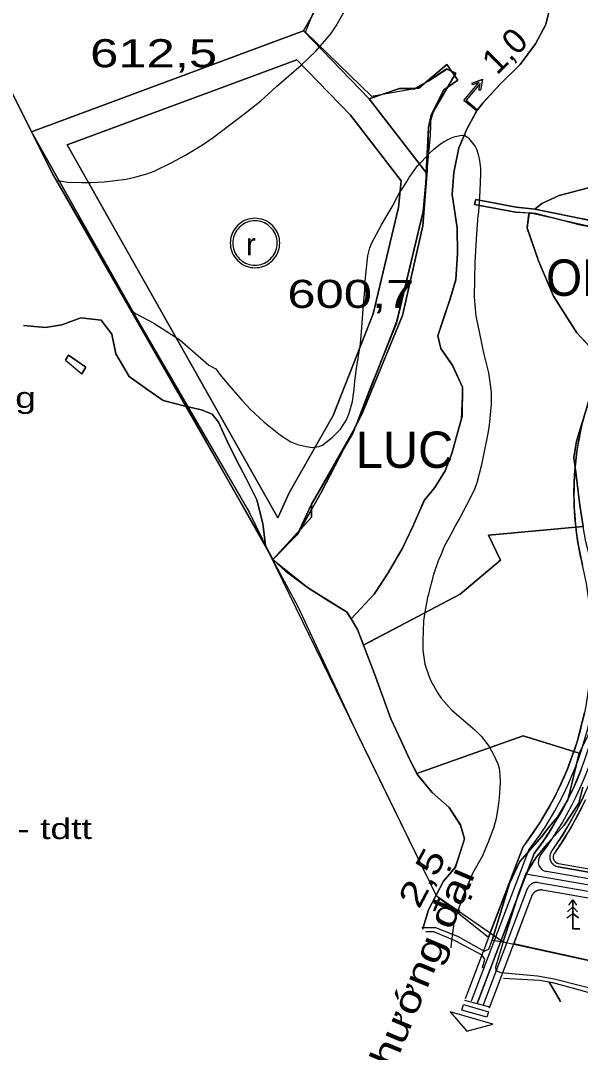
# Model space of a CAD drawing. Header units: metres. Extents: x 532950 to 537618, y 1849954 to 1853119.
# Drawn here: x 533854 to 534192, y 1850342 to 1850966 of the extents above; entities that cross this region are included whole.
import ezdxf

# ---------------------------------------------------------------- set-up
doc = ezdxf.new("R2010")
doc.units = ezdxf.units.M
doc.header["$LTSCALE"] = 3.1
for name, color, linetype, lineweight in [('11', 7, 'Continuous', 13), ('16', 7, 'Continuous', 13), ('17', 7, 'Continuous', 13), ('21', 7, 'Continuous', 13), ('31', 7, 'Continuous', 13), ('45', 7, 'Continuous', 13), ('46', 7, 'Continuous', 13), ('50', 7, 'Continuous', 13), ('52', 7, 'Continuous', 13), ('53', 7, 'Continuous', 13), ('54', 7, 'Continuous', 13), ('55', 7, 'Continuous', 13), ('58', 7, 'Continuous', 13), ('60', 7, 'Continuous', 13), ('63', 7, 'Continuous', 13), ('9', 7, 'Continuous', 13)]:
    doc.layers.add(name, color=color, linetype=linetype, lineweight=lineweight)
doc.layers.add('27', color=7, linetype='Continuous')

msp = doc.modelspace()

# ---------------------------------------------------------------- linework, layer by layer
at = {"layer": '11'}
for points in [[(534192.59, 1850512.19), (534190.15, 1850506.25), (534187.54, 1850500.38), (534184.74, 1850494.6), (534181.77, 1850488.91), (534178.63, 1850483.31), (534175.31, 1850477.8), (534171.83, 1850472.41), (534168.19, 1850467.12), (534164.39, 1850461.94), (534129.94, 1850371.29)], [(534644.88, 1850403.96), (534362.25, 1850414.19), (534159.5, 1850449.49)]]:
    msp.add_lwpolyline(points, dxfattribs=at)
at = {"layer": '17'}
for points in [[(534006.44, 1850639.96), (534021.35, 1850655.11), (534029.75, 1850673.42), (534056.52, 1850720.57), (534081.5, 1850783.98), (534097.25, 1850850.42), (534099.5, 1850873.42), (534064.73, 1850918.59), (534024.92, 1850959.63), (533860.46, 1850898.6)], [(534009.45, 1850665.15), (534016.38, 1850680.26), (534042.96, 1850727.05), (534067.15, 1850788.48), (534082.42, 1850852.89), (534083.99, 1850868.97), (534053.36, 1850908.77), (534020.96, 1850942.17), (533882.17, 1850890.65)]]:
    msp.add_lwpolyline(points, close=True, dxfattribs=at)
at = {"layer": '21'}
msp.add_lwpolyline([(533882.17, 1850890.65), (534020.96, 1850942.17), (534053.36, 1850908.77), (534083.99, 1850868.97), (534082.42, 1850852.89), (534067.15, 1850788.48), (534042.96, 1850727.05), (534016.38, 1850680.26), (534009.45, 1850665.15)], close=True, dxfattribs=at)
msp.add_lwpolyline([(533882.17, 1850890.65), (534020.96, 1850942.17), (534053.36, 1850908.77), (534083.99, 1850868.97), (534082.42, 1850852.89), (534067.15, 1850788.48), (534042.96, 1850727.05), (534016.38, 1850680.26), (534009.45, 1850665.15)], close=True, dxfattribs=at)
at = {"layer": '31'}
for points in [[(534195.54, 1850494.5), (534186.79, 1850477.94), (534176.66, 1850462.2), (534176.47, 1850461.9), (534176.3, 1850461.6), (534176.17, 1850461.27), (534176.06, 1850460.94), (534175.99, 1850460.6), (534175.94, 1850460.25), (534175.92, 1850459.9), (534175.94, 1850459.55), (534175.98, 1850459.2), (534176.06, 1850458.86), (534176.16, 1850458.53), (534176.3, 1850458.21), (534176.46, 1850457.89), (534176.65, 1850457.6), (534176.86, 1850457.32), (534177.1, 1850457.06), (534177.35, 1850456.83), (534177.63, 1850456.61), (534177.93, 1850456.43), (534178.24, 1850456.27), (534178.56, 1850456.13), (534178.9, 1850456.03), (534179.24, 1850455.95), (534363.26, 1850423.91)], [(534193.27, 1850489.86), (534190.27, 1850484.13), (534187.11, 1850478.5), (534183.79, 1850472.97), (534180.3, 1850467.53), (534176.66, 1850462.2), (534176.5, 1850461.97), (534176.37, 1850461.73), (534176.25, 1850461.47), (534176.15, 1850461.22), (534176.07, 1850460.95), (534176, 1850460.68), (534175.96, 1850460.41), (534175.93, 1850460.13), (534175.92, 1850459.85), (534175.94, 1850459.58), (534175.97, 1850459.3), (534176.02, 1850459.03), (534176.09, 1850458.76), (534176.18, 1850458.49), (534176.28, 1850458.24), (534176.41, 1850457.99), (534176.55, 1850457.75), (534176.7, 1850457.52), (534176.88, 1850457.3), (534177.06, 1850457.1), (534177.26, 1850456.91), (534177.48, 1850456.73), (534177.7, 1850456.57), (534177.94, 1850456.42), (534178.18, 1850456.29), (534178.44, 1850456.18), (534178.7, 1850456.09), (534178.97, 1850456.01), (534179.24, 1850455.95), (534363.26, 1850423.91)]]:
    msp.add_lwpolyline(points, dxfattribs=at)
at = {"layer": '45'}
msp.add_lwpolyline([(534043.53, 1850992.19), (534024.93, 1850959.61), (534064.74, 1850918.57), (534083.03, 1850924.82), (534091.86, 1850924.5), (534100.76, 1850929.47), (534111.54, 1850936.6), (534117.13, 1850934.01), (534103.45, 1850910.74), (534100.6, 1850900.95), (534099.84, 1850875.35), (534097.12, 1850841.74), (534084.92, 1850787.39), (534060.51, 1850728.15), (534035.59, 1850680.48), (534021.36, 1850655.09), (534006.45, 1850639.94), (534013.83, 1850632.94), (534027.36, 1850622.85), (534040.15, 1850614.84), (534051.08, 1850608.28), (534053.74, 1850603.98), (534067.65, 1850618.85), (534076.16, 1850631.75), (534084.78, 1850646.71), (534091.1, 1850659.81), (534098.04, 1850675.65), (534104.43, 1850683.33), (534110.63, 1850693.52), (534114.63, 1850703.92), (534120.94, 1850726.67), (534121.17, 1850744.08), (534115.16, 1850757.32), (534108.08, 1850767.53), (534106.28, 1850775.15), (534109.39, 1850784.95), (534113.56, 1850796.94), (534117.19, 1850809.34), (534118.02, 1850824.77), (534117.98, 1850840.45), (534114.83, 1850860.69), (534115.94, 1850873.98), (534119, 1850888.97), (534123.94, 1850900.57), (534129.92, 1850911.58), (534129.6, 1850911.2), (534121.93, 1850917.62), (534131.01, 1850928.46), (534127.23, 1850927.08), (534126.89, 1850928.02), (534133.22, 1850930.34), (534132.05, 1850923.7), (534131.07, 1850923.87), (534131.75, 1850927.79), (534123.34, 1850917.74), (534130.22, 1850911.97), (534133.34, 1850915.99), (534143.86, 1850927.33), (534155.99, 1850939.35), (534165.17, 1850951.73), (534171.53, 1850963.51), (534173.38, 1850970.86)], dxfattribs=at)
at = {"layer": '46'}
for points in [[(533635.8, 1851349.93), (533873.15, 1850873.11), (534002.03, 1850648.31), (534006.32, 1850639.83), (534013.89, 1850647.54), (534029.75, 1850665.42), (534029.75, 1850673.42), (534048.85, 1850705.9), (534056.52, 1850720.57), (534065.25, 1850743.42), (534081.25, 1850782.92), (534097.25, 1850850.42), (534098.91, 1850867.44), (534100.59, 1850900.97), (534102.25, 1850908.92), (534109.75, 1850923.92), (534118.25, 1850929.92), (534111.58, 1850939.36), (534094.75, 1850924.92), (534083.02, 1850924.84), (534064.73, 1850918.59), (534024.92, 1850959.63), (534043.52, 1850992.21)], [(534173.36, 1850970.92), (534171.51, 1850963.56), (534165.16, 1850951.75), (534155.97, 1850939.4), (534143.84, 1850927.38), (534133.32, 1850916.04), (534130.22, 1850912.01), (534129.59, 1850911.22), (534123.93, 1850900.59), (534118.98, 1850889.02), (534115.92, 1850874.03), (534114.82, 1850860.71), (534117.97, 1850840.47), (534118, 1850824.82), (534117.18, 1850809.36), (534113.54, 1850796.99), (534106.26, 1850775.2), (534108.07, 1850767.55), (534115.14, 1850757.37), (534121.15, 1850744.13), (534120.4, 1850724.79), (534114.61, 1850703.97), (534110.62, 1850693.54), (534104.41, 1850683.38), (534098.03, 1850675.67), (534091.08, 1850659.86), (534084.77, 1850646.73), (534076.15, 1850631.77), (534067.64, 1850618.87), (534053.73, 1850604), (534051.07, 1850608.3), (534027.35, 1850622.87), (534006.32, 1850639.83), (534021.58, 1850611.37), (534057.92, 1850533.52), (534105.11, 1850436.67), (534136.88, 1850411.37), (534157.54, 1850465.75), (534167.88, 1850480.54), (534176.85, 1850496.19), (534184.4, 1850512.58), (534190.46, 1850529.58), (534194.97, 1850547.05)], [(534206.73, 1850759.29), (534190.28, 1850776.96), (534176.11, 1850799.27), (534167, 1850820.54), (534160.26, 1850840.41), (534161.34, 1850849.46), (534153.11, 1850850.04), (534128.41, 1850854.62), (534129.16, 1850857.69), (534153.63, 1850853.11), (534164.81, 1850851.83), (534169.03, 1850855.28), (534179.48, 1850860.03), (534194.7, 1850864.05)], [(534193.66, 1850636.54), (534190.71, 1850651.29), (534188.99, 1850666.23), (534188.51, 1850681.26), (534189.28, 1850696.27), (534191.28, 1850711.18), (534194.51, 1850725.86)], [(534361.44, 1850406.46), (534169.5, 1850439.89), (534168.98, 1850439.95), (534168.47, 1850439.97), (534167.95, 1850439.95), (534167.44, 1850439.89), (534166.93, 1850439.77), (534166.44, 1850439.62), (534165.96, 1850439.43), (534165.5, 1850439.19), (534165.06, 1850438.91), (534164.65, 1850438.6), (534164.26, 1850438.26), (534163.91, 1850437.88), (534163.59, 1850437.47), (534163.31, 1850437.04), (534163.06, 1850436.58), (534162.86, 1850436.11), (534152.05, 1850407.66), (534298.25, 1850375.42)]]:
    msp.add_lwpolyline(points, dxfattribs=at)
for points in [[(534006.44, 1850639.96), (534021.35, 1850655.11), (534029.75, 1850673.42), (534056.52, 1850720.57), (534081.5, 1850783.98), (534097.25, 1850850.42), (534099.5, 1850873.42), (534064.73, 1850918.59), (534024.92, 1850959.63), (533860.46, 1850898.6)], [(534099.23, 1850873.76), (534100.59, 1850900.97), (534102.25, 1850908.92), (534109.75, 1850923.92), (534118.25, 1850929.92), (534111.58, 1850939.36), (534094.75, 1850924.92), (534083.02, 1850924.84), (534064.73, 1850918.59)], [(533982.52, 1850682.34), (533860.46, 1850898.6), (533873.15, 1850873.11)], [(534075.2, 1850768), (534081.25, 1850782.92), (534081.5, 1850783.98)], [(534029.75, 1850673.42), (534048.85, 1850705.9), (534056.52, 1850720.57)], [(534006.32, 1850639.83), (534013.89, 1850647.54), (534006.44, 1850639.96), (534004.64, 1850643.15)]]:
    msp.add_lwpolyline(points, close=True, dxfattribs=at)
at = {"layer": '50'}
for points in [[(534243.34, 1850837.84), (534247.07, 1850845.85), (534260.77, 1850866.06), (534242.91, 1850867.77), (534220.97, 1850867.12), (534201.08, 1850865.74), (534179.49, 1850860), (534169.03, 1850855.28), (534164.81, 1850851.83), (534164.82, 1850851.8), (534198.59, 1850844.92), (534228.59, 1850839.92)], [(534206.77, 1850759.37), (534241.53, 1850833.96), (534207.52, 1850839.55), (534203.66, 1850840.08), (534192.21, 1850842.35), (534165.18, 1850849.21), (534161.37, 1850849.67), (534160.25, 1850840.45), (534167, 1850820.54), (534176.12, 1850799.24), (534190.28, 1850776.96)]]:
    msp.add_lwpolyline(points, close=True, dxfattribs=at)
at = {"layer": '52'}
for p, q in [((534161.07, 1850463.78), (534126.43, 1850372.62)), ((534362.64, 1850417.93), (534171.88, 1850451.14))]:
    msp.add_line(p, q, dxfattribs=at)
msp.add_lwpolyline([(534361.86, 1850410.45), (534166.93, 1850444.39), (534166.65, 1850444.44), (534166.36, 1850444.46), (534166.08, 1850444.48), (534165.79, 1850444.48), (534165.51, 1850444.47), (534165.22, 1850444.44), (534164.94, 1850444.4), (534164.66, 1850444.35), (534164.38, 1850444.29), (534164.11, 1850444.21), (534163.84, 1850444.12), (534163.57, 1850444.01), (534163.31, 1850443.89), (534163.06, 1850443.76), (534162.81, 1850443.62), (534162.57, 1850443.47), (534162.34, 1850443.31), (534162.11, 1850443.13), (534161.89, 1850442.95), (534161.69, 1850442.75), (534161.49, 1850442.54), (534161.3, 1850442.33), (534161.12, 1850442.11), (534160.95, 1850441.87), (534160.8, 1850441.64), (534160.65, 1850441.39), (534160.52, 1850441.14), (534160.4, 1850440.88), (534160.29, 1850440.61), (534133.44, 1850369.96)], dxfattribs=at)
for centre, radius, start, end in [((533997.06, 1850588.9), 206.29, 322.66185, 13.62178), ((533997.06, 1850588.9), 213.79, 323.13992, 13.62178), ((534172.91, 1850457.05), 6, 143.13992, 260.12184)]:
    msp.add_arc(centre, radius, start, end, dxfattribs=at)
at = {"layer": '53'}
for p, q in [((534157.54, 1850465.75), (534122.69, 1850374.04)), ((534363.06, 1850421.91), (534178.89, 1850453.98))]:
    msp.add_line(p, q, dxfattribs=at)
msp.add_lwpolyline([(533860.46, 1850898.6), (534024.92, 1850959.63), (534064.73, 1850918.59), (534099.5, 1850873.42), (534097.25, 1850850.42), (534081.5, 1850783.98), (534056.52, 1850720.57), (534029.75, 1850673.42), (534021.35, 1850655.11), (534006.44, 1850639.96)], close=True, dxfattribs=at)
for points in [[(534361.44, 1850406.46), (534169.5, 1850439.89), (534169.22, 1850439.93), (534168.93, 1850439.96), (534168.65, 1850439.97), (534168.36, 1850439.97), (534168.08, 1850439.96), (534167.79, 1850439.94), (534167.51, 1850439.9), (534167.23, 1850439.84), (534166.95, 1850439.78), (534166.68, 1850439.7), (534166.4, 1850439.61), (534166.14, 1850439.5), (534165.88, 1850439.39), (534165.62, 1850439.26), (534165.38, 1850439.12), (534165.14, 1850438.96), (534164.9, 1850438.8), (534164.68, 1850438.62), (534164.46, 1850438.44), (534164.25, 1850438.24), (534164.05, 1850438.04), (534163.86, 1850437.82), (534163.69, 1850437.6), (534163.52, 1850437.37), (534163.36, 1850437.13), (534163.22, 1850436.88), (534163.09, 1850436.63), (534162.97, 1850436.37), (534162.86, 1850436.11), (534137.18, 1850368.54)], [(534361.44, 1850406.46), (534169.5, 1850439.89), (534169.22, 1850439.93), (534168.93, 1850439.96), (534168.65, 1850439.97), (534168.36, 1850439.97), (534168.08, 1850439.96), (534167.79, 1850439.94), (534167.51, 1850439.9), (534167.23, 1850439.84), (534166.95, 1850439.78), (534166.68, 1850439.7), (534166.4, 1850439.61), (534166.14, 1850439.5), (534165.88, 1850439.39), (534165.62, 1850439.26), (534165.38, 1850439.12), (534165.14, 1850438.96), (534164.9, 1850438.8), (534164.68, 1850438.62), (534164.46, 1850438.44), (534164.25, 1850438.24), (534164.05, 1850438.04), (534163.86, 1850437.82), (534163.69, 1850437.6), (534163.52, 1850437.37), (534163.36, 1850437.13), (534163.22, 1850436.88), (534163.09, 1850436.63), (534162.97, 1850436.37), (534162.86, 1850436.11), (534152.05, 1850407.66), (534298.25, 1850375.42)]]:
    msp.add_lwpolyline(points, dxfattribs=at)
for centre, radius, start, end in [((534371.5, 1850679.64), 182.99, 155.01581, 193.62178), ((533997.06, 1850588.9), 202.29, 322.49806, 13.62178), ((533997.06, 1850588.9), 217.79, 324.79849, 13.62178), ((534179.92, 1850459.89), 6, 144.79849, 260.12184)]:
    msp.add_arc(centre, radius, start, end, dxfattribs=at)
at = {"layer": '54'}
msp.add_line((534129.94, 1850371.29), (534164.39, 1850461.94), dxfattribs=at)
msp.add_arc((533997.06, 1850588.9), 210.04, 322.81111, 13.62178, dxfattribs=at)
at = {"layer": '55'}
for p, q in [((534187.75, 1850434.09), (534187.75, 1850416.42)), ((534184.27, 1850423.02), (534187.75, 1850425.8)), ((534184.69, 1850426.65), (534187.75, 1850429.84)), ((534190.73, 1850426.71), (534187.75, 1850429.84)), ((534191.16, 1850423.03), (534187.75, 1850425.8)), ((534187.75, 1850416.42), (534191.95, 1850416.42))]:
    msp.add_line(p, q, dxfattribs=at)
for points in [[(533855.62, 1850781.46), (533868.91, 1850780.32), (533878.82, 1850781.81), (533890.44, 1850786.04), (533902.63, 1850784.68), (533909.11, 1850776.24), (533911.57, 1850764.28), (533919.54, 1850750.61), (533930.78, 1850742.53), (533940.12, 1850736.12), (533954.3, 1850732.38), (533963.21, 1850730.37), (533969.68, 1850727.7), (533973.52, 1850723.01), (533978.82, 1850711.41), (533984.31, 1850700.31), (533990.13, 1850689.38), (533996.86, 1850676.04), (534000.36, 1850661.57), (534002.03, 1850648.31), (534006.44, 1850639.96), (534021.35, 1850655.11), (534035.58, 1850680.5), (534060.5, 1850728.17), (534084.91, 1850787.41), (534097.11, 1850841.76), (534099.83, 1850875.37), (534100.59, 1850900.97), (534103.44, 1850910.76), (534117.12, 1850934.03), (534111.53, 1850936.62), (534100.75, 1850929.49), (534091.85, 1850924.52), (534083.02, 1850924.84), (534064.73, 1850918.59), (534024.92, 1850959.63), (534043.52, 1850992.21)], [(533855.62, 1850781.46), (533868.91, 1850780.32), (533878.82, 1850781.81), (533890.44, 1850786.04), (533902.63, 1850784.68), (533909.11, 1850776.24), (533911.57, 1850764.28), (533919.54, 1850750.61), (533930.78, 1850742.53), (533940.12, 1850736.12), (533954.3, 1850732.38), (533963.21, 1850730.37), (533969.68, 1850727.7), (533973.52, 1850723.01), (533978.82, 1850711.41), (533984.31, 1850700.31), (533990.13, 1850689.38), (533996.86, 1850676.04), (534000.36, 1850661.57), (534002.03, 1850648.31), (534006.44, 1850639.96), (534021.35, 1850655.11), (534035.58, 1850680.5), (534060.5, 1850728.17), (534084.91, 1850787.41), (534097.11, 1850841.76), (534099.83, 1850875.37), (534100.59, 1850900.97), (534103.44, 1850910.76), (534117.12, 1850934.03), (534111.53, 1850936.62), (534100.75, 1850929.49), (534091.85, 1850924.52), (534083.02, 1850924.84), (534064.73, 1850918.59), (534024.92, 1850959.63), (534043.52, 1850992.21)], [(534043.52, 1850992.21), (534024.92, 1850959.63), (534064.73, 1850918.59), (534083.02, 1850924.84), (534091.85, 1850924.52), (534100.75, 1850929.49), (534111.53, 1850936.62), (534117.12, 1850934.03), (534103.44, 1850910.76), (534100.59, 1850900.97), (534099.83, 1850875.37), (534097.11, 1850841.76), (534084.91, 1850787.41), (534060.5, 1850728.17), (534035.58, 1850680.5), (534021.35, 1850655.11), (534006.44, 1850639.96), (534013.82, 1850632.96), (534027.35, 1850622.87), (534040.14, 1850614.86), (534051.07, 1850608.3), (534053.73, 1850604), (534067.64, 1850618.87), (534076.15, 1850631.77), (534084.77, 1850646.73), (534091.09, 1850659.83), (534098.03, 1850675.67), (534104.42, 1850683.35), (534110.62, 1850693.54), (534114.62, 1850703.94), (534120.93, 1850726.69), (534121.16, 1850744.1), (534115.15, 1850757.34), (534108.07, 1850767.55), (534106.27, 1850775.17), (534109.38, 1850784.97), (534113.55, 1850796.96), (534117.18, 1850809.36), (534118.01, 1850824.79), (534117.97, 1850840.47), (534114.82, 1850860.71), (534115.93, 1850874), (534118.99, 1850888.99), (534123.93, 1850900.59), (534129.91, 1850911.6), (534129.59, 1850911.22), (534121.92, 1850917.64), (534131, 1850928.48), (534127.22, 1850927.1), (534126.88, 1850928.04), (534133.21, 1850930.36), (534132.04, 1850923.72), (534131.06, 1850923.89), (534131.74, 1850927.81), (534123.33, 1850917.76), (534130.21, 1850911.99), (534133.33, 1850916.01), (534143.85, 1850927.35), (534155.98, 1850939.37), (534165.16, 1850951.75), (534171.52, 1850963.53), (534173.37, 1850970.88)], [(534043.52, 1850992.21), (534024.92, 1850959.63), (534064.73, 1850918.59), (534083.02, 1850924.84), (534091.85, 1850924.52), (534100.75, 1850929.49), (534111.53, 1850936.62), (534117.12, 1850934.03), (534103.44, 1850910.76), (534100.59, 1850900.97), (534099.83, 1850875.37), (534097.11, 1850841.76), (534084.91, 1850787.41), (534060.5, 1850728.17), (534035.58, 1850680.5), (534021.35, 1850655.11), (534006.44, 1850639.96), (534013.82, 1850632.96), (534027.35, 1850622.87), (534040.14, 1850614.86), (534051.07, 1850608.3), (534053.73, 1850604), (534067.64, 1850618.87), (534076.15, 1850631.77), (534084.77, 1850646.73), (534091.09, 1850659.83), (534098.03, 1850675.67), (534104.42, 1850683.35), (534110.62, 1850693.54), (534114.62, 1850703.94), (534120.93, 1850726.69), (534121.16, 1850744.1), (534115.15, 1850757.34), (534108.07, 1850767.55), (534106.27, 1850775.17), (534109.38, 1850784.97), (534113.55, 1850796.96), (534117.18, 1850809.36), (534118.01, 1850824.79), (534117.97, 1850840.47), (534114.82, 1850860.71), (534115.93, 1850874), (534118.99, 1850888.99), (534123.93, 1850900.59), (534129.91, 1850911.6), (534129.59, 1850911.22), (534121.92, 1850917.64), (534131, 1850928.48), (534127.22, 1850927.1), (534126.88, 1850928.04), (534133.21, 1850930.36), (534132.04, 1850923.72), (534131.06, 1850923.89), (534131.74, 1850927.81), (534123.33, 1850917.76), (534130.21, 1850911.99), (534133.33, 1850916.01), (534143.85, 1850927.35), (534155.98, 1850939.37), (534165.16, 1850951.75), (534171.52, 1850963.53), (534173.37, 1850970.88)], [(534043.52, 1850992.21), (534024.92, 1850959.63), (534064.73, 1850918.59), (534083.02, 1850924.84), (534091.85, 1850924.52), (534100.75, 1850929.49), (534111.53, 1850936.62), (534117.12, 1850934.03), (534103.44, 1850910.76), (534100.59, 1850900.97), (534099.83, 1850875.37), (534097.11, 1850841.76), (534084.91, 1850787.41), (534060.5, 1850728.17), (534035.58, 1850680.5), (534021.35, 1850655.11), (534006.44, 1850639.96), (534013.82, 1850632.96), (534027.35, 1850622.87), (534040.14, 1850614.86), (534051.07, 1850608.3), (534053.73, 1850604), (534067.64, 1850618.87), (534076.15, 1850631.77), (534084.77, 1850646.73), (534091.09, 1850659.83), (534098.03, 1850675.67), (534104.42, 1850683.35), (534110.62, 1850693.54), (534114.62, 1850703.94), (534120.93, 1850726.69), (534121.16, 1850744.1), (534115.15, 1850757.34), (534108.07, 1850767.55), (534106.27, 1850775.17), (534109.38, 1850784.97), (534113.55, 1850796.96), (534117.18, 1850809.36), (534118.01, 1850824.79), (534117.97, 1850840.47), (534114.82, 1850860.71), (534115.93, 1850874), (534118.99, 1850888.99), (534123.93, 1850900.59), (534129.91, 1850911.6), (534129.59, 1850911.22), (534121.92, 1850917.64), (534131, 1850928.48), (534127.22, 1850927.1), (534126.88, 1850928.04), (534133.21, 1850930.36), (534132.04, 1850923.72), (534131.06, 1850923.89), (534131.74, 1850927.81), (534123.33, 1850917.76), (534130.21, 1850911.99), (534133.33, 1850916.01), (534143.85, 1850927.35), (534155.98, 1850939.37), (534165.16, 1850951.75), (534171.52, 1850963.53), (534173.37, 1850970.88)], [(534043.52, 1850992.21), (534024.92, 1850959.63), (534064.73, 1850918.59), (534083.02, 1850924.84), (534091.85, 1850924.52), (534100.75, 1850929.49), (534111.53, 1850936.62), (534117.12, 1850934.03), (534103.44, 1850910.76), (534100.59, 1850900.97), (534099.83, 1850875.37), (534097.11, 1850841.76), (534084.91, 1850787.41), (534060.5, 1850728.17), (534035.58, 1850680.5), (534021.35, 1850655.11), (534006.44, 1850639.96), (534013.82, 1850632.96), (534027.35, 1850622.87), (534040.14, 1850614.86), (534051.07, 1850608.3), (534053.73, 1850604), (534067.64, 1850618.87), (534076.15, 1850631.77), (534084.77, 1850646.73), (534091.09, 1850659.83), (534098.03, 1850675.67), (534104.42, 1850683.35), (534110.62, 1850693.54), (534114.62, 1850703.94), (534120.93, 1850726.69), (534121.16, 1850744.1), (534115.15, 1850757.34), (534108.07, 1850767.55), (534106.27, 1850775.17), (534109.38, 1850784.97), (534113.55, 1850796.96), (534117.18, 1850809.36), (534118.01, 1850824.79), (534117.97, 1850840.47), (534114.82, 1850860.71), (534115.93, 1850874), (534118.99, 1850888.99), (534123.93, 1850900.59), (534129.91, 1850911.6), (534129.59, 1850911.22), (534121.92, 1850917.64), (534131, 1850928.48), (534127.22, 1850927.1), (534126.88, 1850928.04), (534133.21, 1850930.36), (534132.04, 1850923.72), (534131.06, 1850923.89), (534131.74, 1850927.81), (534123.33, 1850917.76), (534130.21, 1850911.99), (534133.33, 1850916.01), (534143.85, 1850927.35), (534155.98, 1850939.37), (534165.16, 1850951.75), (534171.52, 1850963.53), (534173.37, 1850970.88)], [(533875.55, 1850868.99), (533877.18, 1850868.85), (533882.67, 1850868.21), (533890.86, 1850868.04), (533896.4, 1850868.02), (533904.4, 1850868.42), (533917.79, 1850869.98), (533922.94, 1850871.11), (533930.27, 1850873.12), (533934.62, 1850874.86), (533945.4, 1850879.95), (533953.27, 1850884.3), (533963.87, 1850890.81), (533970.42, 1850895.12), (533989.74, 1850909.81), (533999.25, 1850917.38), (534008.74, 1850926.03), (534023.47, 1850938.94), (534032.39, 1850947.39), (534039.13, 1850954.98), (534041.41, 1850957.91), (534044.66, 1850962.64), (534051.55, 1850974.81)], [(534006.44, 1850639.96), (534029.75, 1850665.42), (534029.75, 1850673.42), (534054.75, 1850715.92), (534065.25, 1850743.42), (534081.25, 1850782.92), (534097.25, 1850850.42), (534101.75, 1850896.42), (534102.25, 1850908.92), (534109.75, 1850923.92), (534118.25, 1850929.92), (534111.58, 1850939.36), (534094.75, 1850924.92), (534077.25, 1850921.92), (534066.38, 1850920.05), (534026.25, 1850958.92), (534032.25, 1850973.92)], [(534173.36, 1850970.91), (534171.51, 1850963.56), (534165.15, 1850951.78), (534155.97, 1850939.4), (534143.84, 1850927.38), (534133.32, 1850916.04), (534130.2, 1850912.02), (534130.22, 1850912.01), (534129.9, 1850911.63), (534123.92, 1850900.62), (534118.98, 1850889.02), (534115.92, 1850874.03), (534114.81, 1850860.74), (534117.96, 1850840.5), (534118, 1850824.82), (534117.17, 1850809.39), (534113.54, 1850796.99), (534109.37, 1850785), (534106.26, 1850775.2), (534108.06, 1850767.58), (534115.14, 1850757.37), (534121.15, 1850744.13), (534120.92, 1850726.72), (534114.61, 1850703.97), (534110.61, 1850693.57), (534104.41, 1850683.38), (534098.02, 1850675.7), (534091.08, 1850659.86), (534084.76, 1850646.76), (534076.14, 1850631.8), (534067.63, 1850618.9), (534053.72, 1850604.03), (534057.7, 1850597.62), (534061.26, 1850588.18), (534119.68, 1850618.9), (534144.14, 1850639.46), (534136.8, 1850654.64), (534193.98, 1850659.82), (534192.14, 1850672.87), (534189.58, 1850692.81), (534188.51, 1850701.4), (534190.12, 1850711.48), (534198.94, 1850740.26)], [(534173.37, 1850970.88), (534171.52, 1850963.53), (534165.16, 1850951.75), (534155.98, 1850939.37), (534143.85, 1850927.35), (534133.33, 1850916.01), (534129.91, 1850911.6), (534123.93, 1850900.59), (534118.99, 1850888.99), (534115.93, 1850874), (534114.82, 1850860.71), (534117.97, 1850840.47), (534118.01, 1850824.79), (534117.18, 1850809.36), (534113.55, 1850796.96), (534109.38, 1850784.97), (534106.27, 1850775.17), (534108.07, 1850767.55), (534115.15, 1850757.34), (534121.16, 1850744.1), (534120.93, 1850726.69), (534114.62, 1850703.94), (534110.62, 1850693.54), (534104.42, 1850683.35), (534098.03, 1850675.67), (534091.09, 1850659.83), (534084.77, 1850646.73), (534076.15, 1850631.77), (534067.64, 1850618.87), (534053.73, 1850604)], [(534173.37, 1850970.88), (534171.52, 1850963.53), (534165.16, 1850951.75), (534155.98, 1850939.37), (534143.85, 1850927.35), (534133.33, 1850916.01), (534129.91, 1850911.6), (534123.93, 1850900.59), (534118.99, 1850888.99), (534115.93, 1850874), (534114.82, 1850860.71), (534117.97, 1850840.47), (534118.01, 1850824.79), (534117.18, 1850809.36), (534113.55, 1850796.96), (534109.38, 1850784.97), (534106.27, 1850775.17), (534108.07, 1850767.55), (534115.15, 1850757.34), (534121.16, 1850744.1), (534120.93, 1850726.69), (534114.62, 1850703.94), (534110.62, 1850693.54), (534104.42, 1850683.35), (534098.03, 1850675.67), (534091.09, 1850659.83), (534084.77, 1850646.73), (534076.15, 1850631.77), (534067.64, 1850618.87), (534053.73, 1850604)], [(534173.37, 1850970.88), (534171.52, 1850963.53), (534165.16, 1850951.75), (534155.98, 1850939.37), (534143.85, 1850927.35), (534133.33, 1850916.01), (534130.21, 1850911.99), (534130.23, 1850911.98), (534129.91, 1850911.6), (534123.93, 1850900.59), (534118.99, 1850888.99), (534115.93, 1850874)], [(534173.37, 1850970.88), (534171.52, 1850963.53), (534165.16, 1850951.75), (534155.98, 1850939.37), (534143.85, 1850927.35), (534133.33, 1850916.01), (534130.21, 1850911.99), (534130.23, 1850911.98), (534129.91, 1850911.6), (534123.93, 1850900.59), (534118.99, 1850888.99), (534115.93, 1850874)], [(534030.17, 1850707.72), (534034.07, 1850708.33), (534036.37, 1850709.1), (534040.34, 1850712.01), (534042.73, 1850713.99), (534047.3, 1850718.77), (534049.65, 1850722.08), (534050.94, 1850724.28), (534052.59, 1850728.34), (534054.57, 1850735.56), (534055.57, 1850742.9), (534055.92, 1850747.75), (534056.51, 1850750.71), (534057, 1850755.46), (534059.34, 1850770.31), (534060.25, 1850780.28), (534061.16, 1850794.1), (534062.01, 1850802.63), (534062.07, 1850806), (534062.82, 1850814.39), (534063.95, 1850823.55), (534065.01, 1850828.49), (534066.21, 1850831.41), (534072.16, 1850842.38), (534079.39, 1850854.71), (534080.82, 1850857.65), (534083.08, 1850861.67), (534084.92, 1850864.3), (534087.31, 1850868.21), (534088.77, 1850870.92), (534093.89, 1850878.05), (534096.57, 1850880.67), (534100.59, 1850885.03), (534103.6, 1850887.81), (534107.85, 1850891.35), (534110.41, 1850893), (534114.36, 1850895.06), (534116.66, 1850895.83), (534119.71, 1850896.45), (534121.27, 1850896.53), (534122.61, 1850896.33), (534124.05, 1850895.43), (534124.74, 1850894.68), (534126.43, 1850892.73), (534128.74, 1850889.65), (534129.72, 1850887.61), (534130.77, 1850884.01), (534131.37, 1850881.2), (534131.96, 1850876.47), (534132.01, 1850873.23), (534131.6, 1850863.08), (534130.84, 1850849.99), (534130.4, 1850847.78), (534129.48, 1850836.96), (534128.51, 1850819.76), (534128.26, 1850798.81), (534128.52, 1850793.91), (534129.24, 1850787.15), (534130.08, 1850782.45), (534133.83, 1850765), (534136.93, 1850752.77), (534137.93, 1850745.8), (534138.39, 1850741.17), (534138.47, 1850733.84), (534137.18, 1850721.18), (534136.38, 1850716.03), (534132.48, 1850696.42), (534129.77, 1850686.34), (534128.53, 1850682.81), (534125.59, 1850676.55), (534119.46, 1850665.08), (534116.58, 1850660.27), (534114.97, 1850656.82), (534110.09, 1850647.79), (534107.98, 1850642.6), (534106.37, 1850639.15), (534103.56, 1850630.86), (534100.45, 1850618.32), (534099.92, 1850616.81), (534099.02, 1850611.53), (534098.25, 1850608.07), (534097.59, 1850602.81), (534097.08, 1850590.61), (534097.19, 1850584.97), (534098.36, 1850576.58), (534100.71, 1850569.42), (534102.04, 1850566.46), (534106.1, 1850559.04), (534108.28, 1850556.06), (534114.6, 1850548.8), (534128.61, 1850536.86), (534132.32, 1850533.11), (534137.21, 1850526.76), (534140.03, 1850521.58), (534142.5, 1850516.24), (534143.2, 1850513.56), (534143.7, 1850509.54), (534143.8, 1850504.98), (534143.27, 1850495.77), (534142.68, 1850490.89), (534141.37, 1850483.15)], [(534115.93, 1850874), (534114.82, 1850860.71), (534117.97, 1850840.47), (534118.01, 1850824.79), (534117.18, 1850809.36), (534113.55, 1850796.96), (534109.38, 1850784.97), (534106.27, 1850775.17), (534108.07, 1850767.55), (534115.15, 1850757.34), (534121.16, 1850744.1), (534120.93, 1850726.69), (534114.62, 1850703.94), (534110.62, 1850693.54), (534104.42, 1850683.35), (534098.03, 1850675.67), (534091.09, 1850659.83), (534084.77, 1850646.73), (534076.15, 1850631.77), (534067.64, 1850618.87), (534053.73, 1850604), (534057.71, 1850597.59), (534061.27, 1850588.15), (534119.69, 1850618.87), (534144.15, 1850639.43), (534136.81, 1850654.61), (534193.99, 1850659.79), (534192.15, 1850672.84), (534189.59, 1850692.78), (534188.52, 1850701.37), (534190.13, 1850711.45), (534198.95, 1850740.23)], [(534115.93, 1850874), (534114.82, 1850860.71), (534117.97, 1850840.47), (534118.01, 1850824.79), (534117.18, 1850809.36), (534113.55, 1850796.96), (534109.38, 1850784.97), (534106.27, 1850775.17), (534108.07, 1850767.55), (534115.15, 1850757.34), (534121.16, 1850744.1), (534120.93, 1850726.69), (534114.62, 1850703.94), (534110.62, 1850693.54), (534104.42, 1850683.35), (534098.03, 1850675.67), (534091.09, 1850659.83), (534084.77, 1850646.73), (534076.15, 1850631.77), (534067.64, 1850618.87), (534053.73, 1850604), (534057.71, 1850597.59), (534061.27, 1850588.15), (534119.69, 1850618.87), (534144.15, 1850639.43), (534136.81, 1850654.61), (534193.99, 1850659.79), (534192.15, 1850672.84), (534189.59, 1850692.78), (534188.52, 1850701.37), (534190.13, 1850711.45), (534198.95, 1850740.23)], [(534205.73, 1850760.37), (534190.27, 1850776.99), (534176.11, 1850799.27), (534167, 1850820.54), (534160.25, 1850840.45), (534161.26, 1850848.89), (534161.94, 1850849.45), (534153.11, 1850850.04), (534128.4, 1850854.65), (534129.15, 1850857.72), (534153.62, 1850853.14), (534164.81, 1850851.83), (534169.02, 1850855.31), (534179.48, 1850860.03), (534201.07, 1850865.77)], [(534205.74, 1850760.34), (534190.28, 1850776.96), (534176.12, 1850799.24), (534167.01, 1850820.51), (534160.26, 1850840.42), (534161.27, 1850848.86), (534161.95, 1850849.42), (534153.12, 1850850.01), (534128.41, 1850854.62), (534129.16, 1850857.69), (534153.63, 1850853.11), (534164.82, 1850851.8), (534169.03, 1850855.28), (534179.49, 1850860), (534201.08, 1850865.74)], [(534205.74, 1850760.34), (534190.28, 1850776.96), (534176.12, 1850799.24), (534167.01, 1850820.51), (534160.26, 1850840.42), (534161.27, 1850848.86), (534161.95, 1850849.42), (534153.12, 1850850.01), (534128.41, 1850854.62), (534129.16, 1850857.69), (534153.63, 1850853.11), (534164.82, 1850851.8), (534169.03, 1850855.28), (534179.49, 1850860), (534201.08, 1850865.74)], [(534198.59, 1850844.92), (534164.81, 1850851.83), (534153.63, 1850853.11), (534129.16, 1850857.69), (534128.34, 1850854.65), (534153.11, 1850850.04), (534161.37, 1850849.67), (534165.18, 1850849.21), (534175.06, 1850846.69), (534192.21, 1850842.35), (534203.66, 1850840.08)], [(534096.44, 1850417.17), (534097.29, 1850417.18), (534100.55, 1850428.01), (534109.69, 1850445.27), (534116.78, 1850453.86), (534122.33, 1850470.91), (534119.84, 1850479.26), (534112.97, 1850489.93), (534102.69, 1850498.98), (534094.06, 1850509.32), (534093.51, 1850510.42), (534089.09, 1850519.16), (534083.82, 1850530.52), (534077.72, 1850543.59), (534073.63, 1850555.1), (534067.95, 1850570.62), (534063.3, 1850582.78), (534061.27, 1850588.15), (534057.71, 1850597.59), (534053.73, 1850604), (534051.07, 1850608.3), (534040.14, 1850614.86), (534027.35, 1850622.87), (534013.82, 1850632.96), (534006.44, 1850639.96), (534002.03, 1850648.31), (534000.36, 1850661.57), (533996.86, 1850676.04), (533990.13, 1850689.38), (533984.31, 1850700.31), (533978.82, 1850711.41), (533973.52, 1850723.01), (533969.68, 1850727.7), (533963.21, 1850730.37), (533954.3, 1850732.38), (533940.12, 1850736.12), (533930.78, 1850742.53), (533919.54, 1850750.61), (533911.57, 1850764.28), (533909.11, 1850776.24), (533902.63, 1850784.68), (533890.44, 1850786.04), (533878.82, 1850781.81), (533868.91, 1850780.32), (533855.62, 1850781.46)], [(534096.44, 1850417.17), (534097.29, 1850417.18), (534100.55, 1850428.01), (534109.69, 1850445.27), (534116.78, 1850453.86), (534122.33, 1850470.91), (534119.84, 1850479.26), (534112.97, 1850489.93), (534102.69, 1850498.98), (534094.06, 1850509.32), (534093.51, 1850510.42), (534089.09, 1850519.16), (534083.82, 1850530.52), (534077.72, 1850543.59), (534073.63, 1850555.1), (534067.95, 1850570.62), (534063.3, 1850582.78), (534061.27, 1850588.15), (534057.71, 1850597.59), (534053.73, 1850604), (534051.07, 1850608.3), (534040.14, 1850614.86), (534027.35, 1850622.87), (534013.82, 1850632.96), (534006.44, 1850639.96), (534002.03, 1850648.31), (534000.36, 1850661.57), (533996.86, 1850676.04), (533990.13, 1850689.38), (533984.31, 1850700.31), (533978.82, 1850711.41), (533973.52, 1850723.01), (533969.68, 1850727.7), (533963.21, 1850730.37), (533954.3, 1850732.38), (533940.12, 1850736.12), (533930.78, 1850742.53), (533919.54, 1850750.61), (533911.57, 1850764.28), (533909.11, 1850776.24), (533902.63, 1850784.68), (533890.44, 1850786.04), (533878.82, 1850781.81), (533868.91, 1850780.32), (533855.62, 1850781.46)], [(533921.61, 1850789.79), (533934.39, 1850782.91), (533950.12, 1850772.76), (533967.71, 1850757.47), (533972.02, 1850755.24), (533974.49, 1850751.82), (533979.88, 1850745.29), (533987.63, 1850736.28), (533993.06, 1850730.35), (534000.94, 1850723.17), (534011.1, 1850715.06), (534017.37, 1850711.04), (534021.3, 1850709.49), (534026.87, 1850708.15), (534030.17, 1850707.72)], [(533881.02, 1850760.45), (533882.9, 1850763.44), (533893.28, 1850756.22), (533890.95, 1850752.24)], [(533890.95, 1850752.24), (533893.28, 1850756.22), (533882.9, 1850763.44), (533881.02, 1850760.45)], [(533890.95, 1850752.24), (533893.28, 1850756.22), (533882.9, 1850763.44), (533881.02, 1850760.45)], [(534198.94, 1850740.26), (534190.12, 1850711.48), (534188.52, 1850701.37), (534189.59, 1850692.78), (534191.12, 1850680.84), (534192.15, 1850672.84), (534193.99, 1850659.82)], [(534006.44, 1850639.96), (534002.03, 1850648.31), (534000.36, 1850661.57), (533996.86, 1850676.04), (533990.13, 1850689.38), (533984.31, 1850700.31), (533978.82, 1850711.41), (533973.52, 1850723.01), (533969.68, 1850727.7), (533963.21, 1850730.37), (533955.1, 1850732.2)], [(534006.44, 1850639.96), (534013.82, 1850632.96), (534027.35, 1850622.87), (534040.14, 1850614.86), (534051.07, 1850608.3), (534053.73, 1850604)], [(534006.44, 1850639.96), (534013.82, 1850632.96), (534027.35, 1850622.87), (534040.14, 1850614.86), (534051.07, 1850608.3), (534053.73, 1850604)], [(534053.73, 1850604), (534057.71, 1850597.59), (534063.3, 1850582.78), (534067.95, 1850570.62), (534073.63, 1850555.1), (534077.72, 1850543.59), (534083.82, 1850530.52), (534089.09, 1850519.16), (534094.06, 1850509.32), (534102.69, 1850498.98), (534112.97, 1850489.93), (534119.84, 1850479.26), (534122.33, 1850470.91), (534116.78, 1850453.86), (534109.69, 1850445.27), (534100.55, 1850428.01), (534096.93, 1850415.98)], [(534197.16, 1850533.6), (534191.7, 1850522.66), (534184.8, 1850494.49), (534178.47, 1850483.96), (534173.55, 1850478.22), (534169.16, 1850472.28), (534155.75, 1850457.1), (534149.61, 1850443.96), (534139.07, 1850409.64), (534145.6, 1850408.52), (534155.42, 1850438.89), (534159.5, 1850449.49), (534165.43, 1850459.35), (534172.87, 1850468.48), (534182.51, 1850479.23)], [(534193.94, 1850502.11), (534191.43, 1850492.51), (534182.51, 1850479.23), (534172.87, 1850468.48), (534165.43, 1850459.35), (534159.5, 1850449.49), (534155.42, 1850438.89), (534145.62, 1850408.51), (534141.11, 1850393.29), (534141.22, 1850391.26), (534144.29, 1850390.13), (534166.51, 1850388.04), (534176.47, 1850386.29), (534209.16, 1850377.99)], [(534193.94, 1850502.11), (534191.43, 1850492.51), (534182.51, 1850479.23), (534172.87, 1850468.48), (534165.43, 1850459.35), (534159.5, 1850449.49), (534155.42, 1850438.89), (534145.62, 1850408.51), (534141.11, 1850393.29), (534141.22, 1850391.26), (534144.29, 1850390.13), (534166.51, 1850388.04), (534176.47, 1850386.29), (534209.16, 1850377.99)], [(534193.93, 1850502.14), (534191.42, 1850492.54), (534182.5, 1850479.26), (534172.86, 1850468.51), (534165.42, 1850459.38), (534159.49, 1850449.52), (534155.41, 1850438.92), (534145.61, 1850408.54), (534145.6, 1850408.52)], [(534182.51, 1850479.23), (534191.43, 1850492.51), (534193.93, 1850502.14)], [(534141.37, 1850483.15), (534139.82, 1850477.31), (534136.68, 1850468.85), (534133.97, 1850462.62), (534133.26, 1850460.61), (534127.34, 1850450.28), (534121.09, 1850435.64), (534115.8, 1850420.05), (534113.97, 1850405.76), (534113.99, 1850405.01)], [(534185.32, 1850430.8), (534187.75, 1850434.09), (534190.02, 1850430.8)], [(534185.32, 1850430.8), (534187.75, 1850434.09), (534190.02, 1850430.8)], [(534191.95, 1850416.42), (534187.75, 1850416.42), (534187.75, 1850434.09)], [(534184.27, 1850423.02), (534187.75, 1850425.8), (534191.16, 1850423.03)], [(534184.69, 1850426.65), (534187.75, 1850429.84), (534190.73, 1850426.71)], [(534133.23, 1850392.84), (534134.59, 1850398.11), (534133.01, 1850400.46), (534116.74, 1850409.14), (534103.83, 1850414.72), (534098.91, 1850414.55)], [(534133.23, 1850392.84), (534134.59, 1850398.11), (534133.01, 1850400.46), (534116.74, 1850409.14), (534103.83, 1850414.72), (534098.91, 1850414.55)], [(534180.19, 1850372.26), (534180.04, 1850373.4), (534173.44, 1850384.16), (534167.69, 1850385.23), (534145.99, 1850386.38)], [(534208.09, 1850375.02), (534175.81, 1850383.72), (534173.44, 1850384.16), (534180.04, 1850373.4), (534180.19, 1850372.26)], [(534208.09, 1850375.02), (534175.81, 1850383.72), (534173.44, 1850384.16), (534180.04, 1850373.4), (534180.19, 1850372.26)]]:
    msp.add_lwpolyline(points, dxfattribs=at)
for points in [[(534190.28, 1850776.96), (534205.74, 1850760.34), (534208.53, 1850757.49), (534218.32, 1850765.3), (534226.38, 1850771.6), (534232.14, 1850777.82), (534234.27, 1850781.69), (534237.99, 1850790.29), (534243.36, 1850833.66), (534227.44, 1850836.27), (534211.38, 1850839.01), (534203.66, 1850840.08), (534192.21, 1850842.35), (534184.94, 1850844.17), (534165.18, 1850849.21), (534161.95, 1850849.42), (534161.27, 1850848.86), (534160.26, 1850840.42), (534167.01, 1850820.51), (534176.12, 1850799.24)], [(534190.28, 1850776.96), (534205.74, 1850760.34), (534208.53, 1850757.49), (534218.32, 1850765.3), (534226.38, 1850771.6), (534232.14, 1850777.82), (534234.27, 1850781.69), (534237.99, 1850790.29), (534243.36, 1850833.66), (534227.44, 1850836.27), (534211.38, 1850839.01), (534203.66, 1850840.08), (534192.21, 1850842.35), (534184.94, 1850844.17), (534165.18, 1850849.21), (534161.95, 1850849.42), (534161.27, 1850848.86), (534160.26, 1850840.42), (534167.01, 1850820.51), (534176.12, 1850799.24)], [(533890.95, 1850752.24), (533893.28, 1850756.22), (533882.9, 1850763.44), (533881.02, 1850760.45)], [(534077.72, 1850543.59), (534083.82, 1850530.52), (534089.09, 1850519.16), (534093.51, 1850510.42), (534157.84, 1850533.19), (534191.71, 1850522.63), (534197.16, 1850533.6), (534201.41, 1850543.46), (534206.17, 1850555.04), (534208.77, 1850564.84), (534209.94, 1850596.17), (534206.33, 1850611.66), (534201.23, 1850629.12), (534195.65, 1850650.56), (534193.99, 1850659.79), (534136.81, 1850654.61), (534144.15, 1850639.43), (534119.69, 1850618.87), (534061.27, 1850588.15), (534063.3, 1850582.78), (534067.95, 1850570.62), (534073.63, 1850555.1)], [(534077.72, 1850543.59), (534083.82, 1850530.52), (534089.09, 1850519.16), (534093.51, 1850510.42), (534157.84, 1850533.19), (534191.71, 1850522.63), (534197.16, 1850533.6), (534201.41, 1850543.46), (534206.17, 1850555.04), (534208.77, 1850564.84), (534209.94, 1850596.17), (534206.33, 1850611.66), (534201.23, 1850629.12), (534195.65, 1850650.56), (534193.99, 1850659.79), (534136.81, 1850654.61), (534144.15, 1850639.43), (534119.69, 1850618.87), (534061.27, 1850588.15), (534063.3, 1850582.78), (534067.95, 1850570.62), (534073.63, 1850555.1)], [(534119.83, 1850479.29), (534122.32, 1850470.94), (534116.77, 1850453.89), (534109.68, 1850445.3), (534100.54, 1850428.04), (534097.28, 1850417.21), (534104.82, 1850417.34), (534118.16, 1850411.98), (534134.19, 1850402.93), (534137.08, 1850404.19), (534139.07, 1850409.64), (534149.61, 1850443.96), (534155.74, 1850457.13), (534169.16, 1850472.28), (534173.54, 1850478.25), (534178.46, 1850483.99), (534184.79, 1850494.52), (534187.15, 1850504.14), (534191.7, 1850522.66), (534157.83, 1850533.22), (534093.5, 1850510.45), (534094.05, 1850509.35), (534102.68, 1850499.01), (534112.96, 1850489.96)], [(534119.84, 1850479.26), (534122.33, 1850470.91), (534116.78, 1850453.86), (534109.69, 1850445.27), (534100.55, 1850428.01), (534097.29, 1850417.18), (534104.83, 1850417.31), (534118.17, 1850411.95), (534134.2, 1850402.9), (534137.09, 1850404.16), (534139.08, 1850409.61), (534149.62, 1850443.93), (534155.75, 1850457.1), (534169.17, 1850472.25), (534173.55, 1850478.22), (534178.47, 1850483.96), (534184.8, 1850494.49), (534187.16, 1850504.11), (534191.71, 1850522.63), (534157.84, 1850533.19), (534093.51, 1850510.42), (534094.06, 1850509.32), (534102.69, 1850498.98), (534112.97, 1850489.93)], [(534119.84, 1850479.26), (534122.33, 1850470.91), (534116.78, 1850453.86), (534109.69, 1850445.27), (534100.55, 1850428.01), (534097.29, 1850417.18), (534104.83, 1850417.31), (534118.17, 1850411.95), (534134.2, 1850402.9), (534137.09, 1850404.16), (534139.08, 1850409.61), (534149.62, 1850443.93), (534155.75, 1850457.1), (534169.17, 1850472.25), (534173.55, 1850478.22), (534178.47, 1850483.96), (534184.8, 1850494.49), (534187.16, 1850504.11), (534191.71, 1850522.63), (534157.84, 1850533.19), (534093.51, 1850510.42), (534094.06, 1850509.32), (534102.69, 1850498.98), (534112.97, 1850489.93)]]:
    msp.add_lwpolyline(points, close=True, dxfattribs=at)
at = {"layer": '58'}
for points in [[(534013.89, 1850647.54), (534006.32, 1850639.83), (534002.03, 1850648.31), (533873.15, 1850873.11), (533635.8, 1851349.93)], [(534043.52, 1850992.21), (534024.92, 1850959.63), (534064.73, 1850918.59), (534083.02, 1850924.84), (534094.75, 1850924.92), (534111.58, 1850939.36), (534118.25, 1850929.92), (534109.75, 1850923.92), (534102.25, 1850908.92), (534100.59, 1850900.97), (534098.91, 1850867.44), (534097.25, 1850850.42), (534081.25, 1850782.92), (534065.25, 1850743.42), (534056.52, 1850720.57), (534048.85, 1850705.9), (534029.75, 1850673.42), (534029.75, 1850665.42), (534013.89, 1850647.54)], [(534173.36, 1850970.92), (534171.51, 1850963.56), (534165.16, 1850951.75), (534155.97, 1850939.4), (534143.84, 1850927.38), (534133.32, 1850916.04), (534130.22, 1850912.01), (534129.59, 1850911.22), (534123.93, 1850900.59), (534118.98, 1850889.02), (534115.92, 1850874.03), (534114.82, 1850860.71), (534117.97, 1850840.47), (534118, 1850824.82), (534117.18, 1850809.36), (534113.54, 1850796.99), (534106.26, 1850775.2), (534108.07, 1850767.55), (534115.14, 1850757.37), (534121.15, 1850744.13), (534120.4, 1850724.79), (534114.61, 1850703.97), (534110.62, 1850693.54), (534104.41, 1850683.38), (534098.03, 1850675.67), (534091.08, 1850659.86), (534084.77, 1850646.73), (534076.15, 1850631.77), (534067.64, 1850618.87), (534053.73, 1850604), (534051.07, 1850608.3), (534027.35, 1850622.87), (534006.32, 1850639.83), (534021.58, 1850611.37), (534057.92, 1850533.52), (534105.11, 1850436.67), (534136.88, 1850411.37), (534157.54, 1850465.75), (534161.25, 1850470.74), (534164.81, 1850475.85), (534168.21, 1850481.06), (534171.45, 1850486.38), (534174.52, 1850491.79), (534177.42, 1850497.3), (534180.15, 1850502.89), (534182.71, 1850508.56), (534185.1, 1850514.31), (534187.3, 1850520.13), (534189.33, 1850526.02), (534191.17, 1850531.96), (534192.83, 1850537.96)], [(534206.73, 1850759.29), (534190.28, 1850776.96), (534176.11, 1850799.27), (534167, 1850820.54), (534160.26, 1850840.41), (534161.34, 1850849.46), (534153.11, 1850850.04), (534128.41, 1850854.62), (534129.16, 1850857.69), (534153.63, 1850853.11), (534164.81, 1850851.83), (534169.03, 1850855.28), (534179.48, 1850860.03), (534194.7, 1850864.05)], [(534161.34, 1850849.46), (534163.28, 1850849.45), (534200.62, 1850840.84), (534241.49, 1850833.88)], [(534164.81, 1850851.83), (534197.83, 1850845.28), (534243.12, 1850837.38)], [(534189.43, 1850697.82), (534189.83, 1850701.43), (534190.3, 1850705.03), (534190.85, 1850708.62), (534191.47, 1850712.2), (534192.16, 1850715.76), (534192.92, 1850719.31)], [(534192.84, 1850640.08), (534192.08, 1850643.63), (534191.4, 1850647.2), (534190.79, 1850650.78), (534190.25, 1850654.37), (534189.79, 1850657.97), (534189.39, 1850661.58), (534189.07, 1850665.19), (534188.82, 1850668.81), (534188.64, 1850672.44), (534188.54, 1850676.07), (534188.5, 1850679.7), (534188.54, 1850683.33), (534188.66, 1850686.96), (534188.84, 1850690.59), (534189.1, 1850694.21), (534189.43, 1850697.82)], [(534194.28, 1850496.51), (534191.48, 1850490.76), (534188.52, 1850485.09), (534185.38, 1850479.51), (534182.09, 1850474.02), (534178.63, 1850468.64), (534175.02, 1850463.35), (534174.79, 1850463), (534174.59, 1850462.64), (534174.41, 1850462.26), (534174.26, 1850461.88), (534174.14, 1850461.48), (534174.04, 1850461.07), (534173.97, 1850460.66), (534173.93, 1850460.25), (534173.92, 1850459.83), (534173.94, 1850459.42), (534173.99, 1850459), (534174.07, 1850458.59), (534174.17, 1850458.19), (534174.3, 1850457.8), (534174.46, 1850457.41), (534174.65, 1850457.04), (534174.86, 1850456.68), (534175.09, 1850456.33), (534175.35, 1850456.01), (534175.63, 1850455.7), (534175.93, 1850455.41), (534176.25, 1850455.15), (534176.59, 1850454.9), (534176.95, 1850454.69), (534177.31, 1850454.49), (534177.69, 1850454.32), (534178.09, 1850454.18), (534178.49, 1850454.07), (534178.89, 1850453.98), (534363.06, 1850421.91)]]:
    msp.add_lwpolyline(points, dxfattribs=at)
at = {"layer": '60'}
msp.add_lwpolyline([(536154.15, 1851837.6), (534610.33, 1852284.53), (534600.32, 1852290.54), (534590.7, 1852288.94), (534492.17, 1852324.08), (534334.23, 1852264.06), (534331.47, 1852261.17), (534130.25, 1851934.92), (533977.25, 1851648.42), (533635.8, 1851349.93), (533873.15, 1850873.11), (533992.13, 1850668.54), (534105.12, 1850436.64), (534145.62, 1850408.51), (534298.25, 1850375.42), (534676.75, 1850366.42), (535302.13, 1850496.65), (535596.71, 1850749.44), (535598.07, 1850750.64), (535665.25, 1850813.42), (535773.25, 1850864.92), (535903.25, 1850946.42)], dxfattribs=at)
at = {"layer": '63'}
msp.add_line((534122.36, 1850373.39), (534137.52, 1850369.2), dxfattribs=at)
for points in [[(534121.63, 1850370.74), (534136.73, 1850366.33), (534135.74, 1850362.93), (534120.63, 1850367.34)], [(534139.39, 1850358.74), (534113.75, 1850366.22), (534123.76, 1850354.55)]]:
    msp.add_lwpolyline(points, close=True, dxfattribs=at)
at = {"layer": '9'}
for points in [[(534010.59, 1850831.33), (534010.54, 1850832.63), (534010.37, 1850833.92), (534010.08, 1850835.19), (534009.69, 1850836.44), (534009.19, 1850837.64), (534008.59, 1850838.8), (534007.89, 1850839.9), (534007.1, 1850840.93), (534006.22, 1850841.9), (534005.25, 1850842.78), (534004.22, 1850843.57), (534003.12, 1850844.27), (534001.96, 1850844.87), (534000.76, 1850845.37), (533999.51, 1850845.76), (533998.24, 1850846.05), (533996.95, 1850846.22), (533995.65, 1850846.27), (533994.34, 1850846.22), (533993.05, 1850846.05), (533991.78, 1850845.76), (533990.53, 1850845.37), (533989.33, 1850844.87), (533988.17, 1850844.27), (533987.07, 1850843.57), (533986.04, 1850842.78), (533985.08, 1850841.9), (533984.19, 1850840.93), (533983.4, 1850839.9), (533982.7, 1850838.8), (533982.1, 1850837.64), (533981.6, 1850836.44), (533981.21, 1850835.19), (533980.92, 1850833.92), (533980.75, 1850832.63), (533980.7, 1850831.33), (533980.75, 1850830.02), (533980.92, 1850828.73), (533981.21, 1850827.46), (533981.6, 1850826.21), (533982.1, 1850825.01), (533982.7, 1850823.85), (533983.4, 1850822.75), (533984.19, 1850821.72), (533985.08, 1850820.76), (533986.04, 1850819.87), (533987.07, 1850819.08), (533988.17, 1850818.38), (533989.33, 1850817.78), (533990.53, 1850817.28), (533991.78, 1850816.89), (533993.05, 1850816.6), (533994.34, 1850816.43), (533995.65, 1850816.38), (533996.95, 1850816.43), (533998.24, 1850816.6), (533999.51, 1850816.89), (534000.76, 1850817.28), (534001.96, 1850817.78), (534003.12, 1850818.38), (534004.22, 1850819.08), (534005.25, 1850819.87), (534006.22, 1850820.76), (534007.1, 1850821.72), (534007.89, 1850822.75), (534008.59, 1850823.85), (534009.19, 1850825.01), (534009.69, 1850826.21), (534010.08, 1850827.46), (534010.37, 1850828.73), (534010.54, 1850830.02)], [(534009.05, 1850831.33), (534009, 1850832.49), (534008.84, 1850833.65), (534008.59, 1850834.79), (534008.24, 1850835.91), (534007.79, 1850836.99), (534007.25, 1850838.03), (534006.62, 1850839.01), (534005.91, 1850839.94), (534005.12, 1850840.8), (534004.26, 1850841.59), (534003.33, 1850842.3), (534002.35, 1850842.93), (534001.31, 1850843.47), (534000.23, 1850843.92), (533999.11, 1850844.27), (533997.97, 1850844.52), (533996.81, 1850844.68), (533995.65, 1850844.73), (533994.48, 1850844.68), (533993.32, 1850844.52), (533992.18, 1850844.27), (533991.06, 1850843.92), (533989.98, 1850843.47), (533988.95, 1850842.93), (533987.96, 1850842.3), (533987.03, 1850841.59), (533986.17, 1850840.8), (533985.38, 1850839.94), (533984.67, 1850839.01), (533984.04, 1850838.03), (533983.5, 1850836.99), (533983.05, 1850835.91), (533982.7, 1850834.79), (533982.45, 1850833.65), (533982.3, 1850832.49), (533982.24, 1850831.33), (533982.3, 1850830.16), (533982.45, 1850829), (533982.7, 1850827.86), (533983.05, 1850826.74), (533983.5, 1850825.66), (533984.04, 1850824.62), (533984.67, 1850823.64), (533985.38, 1850822.71), (533986.17, 1850821.85), (533987.03, 1850821.06), (533987.96, 1850820.35), (533988.95, 1850819.72), (533989.98, 1850819.18), (533991.06, 1850818.73), (533992.18, 1850818.38), (533993.32, 1850818.13), (533994.48, 1850817.98), (533995.65, 1850817.92), (533996.81, 1850817.98), (533997.97, 1850818.13), (533999.11, 1850818.38), (534000.23, 1850818.73), (534001.31, 1850819.18), (534002.35, 1850819.72), (534003.33, 1850820.35), (534004.26, 1850821.06), (534005.12, 1850821.85), (534005.91, 1850822.71), (534006.62, 1850823.64), (534007.25, 1850824.62), (534007.79, 1850825.66), (534008.24, 1850826.74), (534008.59, 1850827.86), (534008.84, 1850829), (534009, 1850830.16)]]:
    msp.add_lwpolyline(points, close=True, dxfattribs=at)

# ---------------------------------------------------------------- texts
at = {"layer": '16', "width": 1.3}
msp.add_text('đi thôn hướng đại', height=16, rotation=67.201, dxfattribs=at).set_placement((534043.89, 1850247.17))
at = {"layer": '27', "width": 1.35}
for s, p in [('đất công trình công cộng', (533614.84, 1850731.17)), ('đất cây xanh công viên - tdtt', (533614.84, 1850470.32))]:
    msp.add_text(s, height=12.5, rotation=0.1, dxfattribs=at).set_placement(p)
at = {"layer": '55'}
msp.add_text('1,0', height=15, rotation=44.739, dxfattribs=at).set_placement((534142, 1850932.55))
for s, height, width, p in [('612,5', 17, 1.35, (533895.96, 1850937.64)), ('ONT', 22, 0.95, (534171.7, 1850799.38)), ('600,7', 17, 1.35, (534015.21, 1850792.05))]:
    msp.add_text(s, height=height, dxfattribs=dict(at, width=width)).set_placement(p)
msp.add_text('LUC', height=22, dxfattribs=at).set_placement((534056.62, 1850695.28))
at = {"layer": '55', "width": 1.3}
msp.add_text('2,5', height=15, rotation=62.097, dxfattribs=at).set_placement((534094.8, 1850427.87))
at = {"layer": '9'}
msp.add_text('r', height=13.44, dxfattribs=at).set_placement((533990.24, 1850823.83))

doc.saveas('drawing.dxf')
